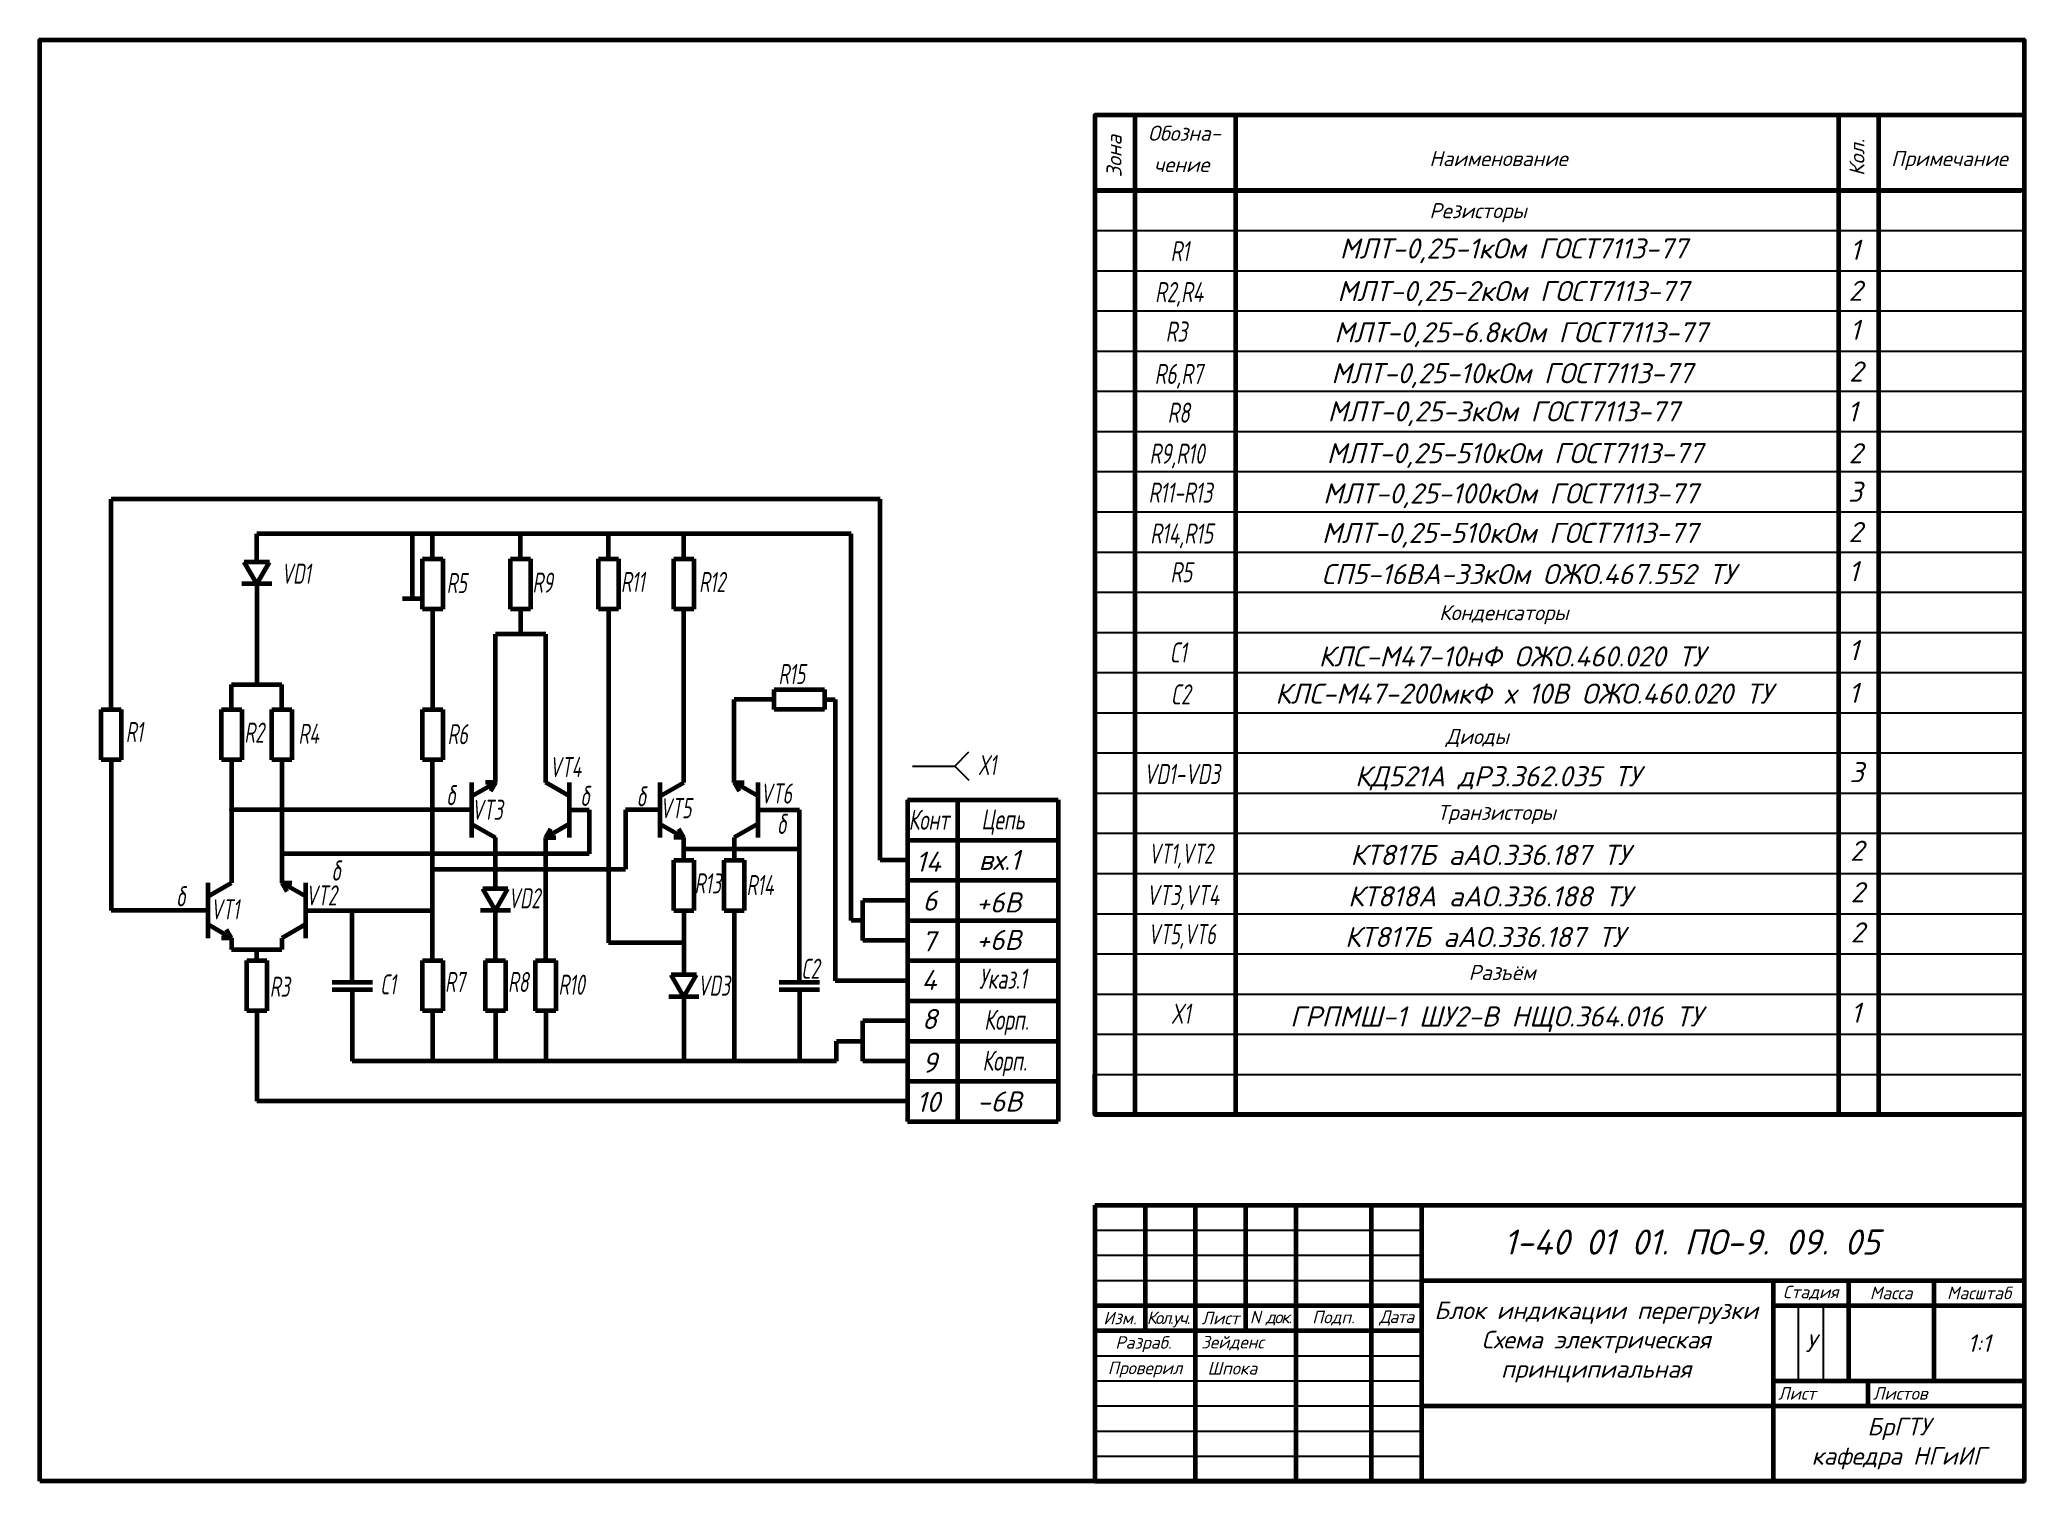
# Model space of a CAD drawing. Header units: millimetres. Extents: x -42603 to -42208, y 32006 to 32293.
import ezdxf

# ---------------------------------------------------------------- set-up
doc = ezdxf.new("R2010")
doc.units = ezdxf.units.MM
doc.header["$LTSCALE"] = 0.5
doc.styles.add('GOST-2.304_Type-B', font='isocpeui.ttf', dxfattribs={"height": 4})
doc.styles.add('GOST-2.304_Type-B_italic', font='isocpeui.ttf', dxfattribs={"height": 4})
doc.styles.add('GOST-2.304_Type-B_shrink', font='isocpeui.ttf', dxfattribs={"width": 0.65, "height": 4})
doc.styles.add('style3', font='isocpeur.ttf', dxfattribs={"width": 0.8, "oblique": 15})

msp = doc.modelspace()

# ---------------------------------------------------------------- linework, layer by layer
for p, q in [((-42208.47, 32293.08), (-42393.47, 32293.08)), ((-42421.34, 32148.46), (-42418.51, 32151.28)), ((-42429.77, 32148.46), (-42421.34, 32148.46)), ((-42421.34, 32148.46), (-42418.51, 32145.63)), ((-42560.26, 32111.98), (-42560.26, 32111.98))]:
    msp.add_line(p, q)
at = {"lineweight": 60}
for p, q in [((-42436.19, 32201.58), (-42589.26, 32201.58)), ((-42589.26, 32159.73), (-42589.26, 32201.58)), ((-42436.19, 32129.73), (-42436.19, 32201.58)), ((-42441.97, 32194.73), (-42560.26, 32194.73)), ((-42560.26, 32189.06), (-42560.26, 32194.73)), ((-42529.26, 32181.73), (-42529.26, 32194.73)), ((-42525.26, 32189.73), (-42525.26, 32194.73)), ((-42507.76, 32189.73), (-42507.76, 32194.73)), ((-42490.26, 32189.73), (-42490.26, 32194.73)), ((-42475.26, 32189.73), (-42475.26, 32194.73)), ((-42441.97, 32117.73), (-42441.97, 32194.73)), ((-42560.26, 32184.73), (-42562.76, 32189.06)), ((-42557.76, 32189.06), (-42562.76, 32189.06)), ((-42560.26, 32184.73), (-42557.76, 32189.06)), ((-42527.26, 32179.73), (-42527.26, 32189.73)), ((-42527.26, 32189.73), (-42523.26, 32189.73)), ((-42523.26, 32189.73), (-42523.26, 32179.73)), ((-42523.26, 32189.73), (-42523.26, 32187.73)), ((-42509.76, 32179.73), (-42509.76, 32189.73)), ((-42509.76, 32189.73), (-42505.76, 32189.73)), ((-42505.76, 32189.73), (-42505.76, 32179.73)), ((-42492.26, 32179.73), (-42492.26, 32189.73)), ((-42492.26, 32189.73), (-42488.26, 32189.73)), ((-42488.26, 32189.73), (-42488.26, 32179.73)), ((-42477.26, 32179.73), (-42477.26, 32189.73)), ((-42477.26, 32189.73), (-42473.26, 32189.73)), ((-42473.26, 32189.73), (-42473.26, 32179.73)), ((-42557.26, 32184.73), (-42563.26, 32184.73)), ((-42560.26, 32184.73), (-42560.26, 32164.73)), ((-42527.26, 32181.73), (-42531.26, 32181.73)), ((-42523.26, 32179.73), (-42527.26, 32179.73)), ((-42525.26, 32179.73), (-42525.26, 32159.73)), ((-42505.76, 32179.73), (-42509.76, 32179.73)), ((-42507.76, 32179.73), (-42507.76, 32174.73)), ((-42488.26, 32179.73), (-42492.26, 32179.73)), ((-42490.26, 32179.73), (-42490.26, 32113.31)), ((-42473.26, 32179.73), (-42477.26, 32179.73)), ((-42475.26, 32145.23), (-42475.26, 32179.73)), ((-42512.76, 32145.23), (-42512.76, 32174.73)), ((-42502.76, 32174.73), (-42512.76, 32174.73)), ((-42502.76, 32145.23), (-42502.76, 32174.73)), ((-42565.26, 32159.73), (-42565.26, 32164.73)), ((-42565.26, 32164.73), (-42555.26, 32164.73)), ((-42555.26, 32159.73), (-42555.26, 32164.73)), ((-42465.26, 32145.23), (-42465.26, 32161.73)), ((-42457.26, 32161.73), (-42465.26, 32161.73)), ((-42457.26, 32159.73), (-42457.26, 32163.73)), ((-42457.26, 32163.73), (-42447.26, 32163.73)), ((-42447.26, 32163.73), (-42447.26, 32159.73)), ((-42447.26, 32161.73), (-42445.13, 32161.73)), ((-42445.13, 32161.73), (-42445.13, 32105.73)), ((-42591.26, 32149.73), (-42591.26, 32159.73)), ((-42591.26, 32159.73), (-42587.26, 32159.73)), ((-42587.26, 32159.73), (-42587.26, 32149.73)), ((-42567.26, 32149.73), (-42567.26, 32159.73)), ((-42567.26, 32159.73), (-42563.26, 32159.73)), ((-42563.26, 32159.73), (-42563.26, 32149.73)), ((-42557.26, 32149.73), (-42557.26, 32159.73)), ((-42557.26, 32159.73), (-42553.26, 32159.73)), ((-42553.26, 32159.73), (-42553.26, 32149.73)), ((-42527.26, 32149.73), (-42527.26, 32159.73)), ((-42527.26, 32159.73), (-42523.26, 32159.73)), ((-42523.26, 32159.73), (-42523.26, 32149.73)), ((-42447.26, 32159.73), (-42457.26, 32159.73)), ((-42587.26, 32149.73), (-42591.26, 32149.73)), ((-42589.26, 32149.73), (-42589.26, 32119.73)), ((-42563.26, 32149.73), (-42567.26, 32149.73)), ((-42565.26, 32149.73), (-42565.26, 32125.23)), ((-42553.26, 32149.73), (-42557.26, 32149.73)), ((-42555.26, 32149.73), (-42555.26, 32125.23)), ((-42555.26, 32149.73), (-42555.26, 32139.73)), ((-42523.26, 32149.73), (-42527.26, 32149.73)), ((-42525.26, 32109.73), (-42525.26, 32149.73)), ((-42517.52, 32145.23), (-42517.52, 32134.23)), ((-42517.52, 32142.48), (-42512.76, 32145.23)), ((-42512.76, 32145.23), (-42514.76, 32145.23)), ((-42512.76, 32145.23), (-42513.76, 32143.5)), ((-42498, 32142.48), (-42502.76, 32145.23)), ((-42498, 32134.23), (-42498, 32145.23)), ((-42480.02, 32145.23), (-42480.02, 32134.23)), ((-42480.02, 32142.48), (-42475.26, 32145.23)), ((-42460.5, 32142.48), (-42465.26, 32145.23)), ((-42465.26, 32145.23), (-42464.26, 32143.5)), ((-42465.26, 32145.23), (-42463.26, 32145.23)), ((-42460.5, 32134.23), (-42460.5, 32145.23)), ((-42430.77, 32141.73), (-42420.77, 32141.73)), ((-42430.77, 32141.73), (-42430.77, 32133.73)), ((-42420.77, 32141.73), (-42400.77, 32141.73)), ((-42420.77, 32141.73), (-42420.77, 32133.73)), ((-42400.79, 32141.73), (-42400.79, 32133.73)), ((-42517.52, 32139.73), (-42565.26, 32139.73)), ((-42498, 32139.73), (-42494.12, 32139.73)), ((-42494.12, 32139.73), (-42494.12, 32130.99)), ((-42480.02, 32139.73), (-42486.86, 32139.73)), ((-42486.86, 32139.73), (-42486.86, 32127.96)), ((-42460.5, 32139.73), (-42452.26, 32139.73)), ((-42452.26, 32105.48), (-42452.26, 32139.73)), ((-42517.52, 32136.98), (-42512.76, 32134.23)), ((-42512.76, 32124.06), (-42512.76, 32134.23)), ((-42498, 32136.98), (-42502.76, 32134.23)), ((-42502.76, 32134.23), (-42501.76, 32135.96)), ((-42502.76, 32109.73), (-42502.76, 32134.23)), ((-42502.76, 32134.23), (-42500.76, 32134.23)), ((-42480.02, 32136.98), (-42475.26, 32134.23)), ((-42475.26, 32134.23), (-42477.26, 32134.23)), ((-42475.26, 32134.23), (-42476.26, 32135.96)), ((-42475.26, 32129.73), (-42475.26, 32134.23)), ((-42460.5, 32136.98), (-42465.26, 32134.23)), ((-42465.26, 32134.23), (-42465.26, 32129.73)), ((-42430.77, 32133.73), (-42400.79, 32133.73)), ((-42430.77, 32133.73), (-42420.77, 32133.73)), ((-42430.77, 32133.73), (-42430.77, 32125.73)), ((-42420.77, 32133.73), (-42400.77, 32133.73)), ((-42420.77, 32133.73), (-42420.77, 32125.73)), ((-42400.79, 32133.73), (-42400.79, 32125.73)), ((-42494.12, 32130.99), (-42555.26, 32130.99)), ((-42477.26, 32119.73), (-42477.26, 32129.73)), ((-42477.26, 32129.73), (-42473.26, 32129.73)), ((-42475.26, 32131.98), (-42452.26, 32131.98)), ((-42473.26, 32129.73), (-42473.26, 32119.73)), ((-42467.26, 32119.73), (-42467.26, 32129.73)), ((-42467.26, 32129.73), (-42463.26, 32129.73)), ((-42463.26, 32129.73), (-42463.26, 32119.73)), ((-42430.77, 32129.73), (-42436.19, 32129.73)), ((-42525.26, 32127.96), (-42486.86, 32127.96)), ((-42430.77, 32125.73), (-42400.79, 32125.73)), ((-42430.77, 32125.73), (-42420.77, 32125.73)), ((-42430.77, 32125.73), (-42430.77, 32117.73)), ((-42420.77, 32125.73), (-42400.77, 32125.73)), ((-42420.77, 32125.73), (-42420.77, 32117.73)), ((-42400.79, 32125.73), (-42400.79, 32117.73)), ((-42570.02, 32125.23), (-42570.02, 32114.23)), ((-42570.02, 32122.48), (-42565.26, 32125.23)), ((-42550.5, 32122.48), (-42555.26, 32125.23)), ((-42555.26, 32125.23), (-42554.26, 32123.5)), ((-42555.26, 32125.23), (-42553.26, 32125.23)), ((-42550.5, 32114.23), (-42550.5, 32125.23)), ((-42512.76, 32119.73), (-42515.26, 32124.06)), ((-42510.26, 32124.06), (-42515.26, 32124.06)), ((-42512.76, 32119.73), (-42510.26, 32124.06)), ((-42430.77, 32121.73), (-42439.64, 32121.73)), ((-42439.64, 32113.73), (-42439.64, 32121.73)), ((-42570.02, 32119.73), (-42589.26, 32119.73)), ((-42550.5, 32119.73), (-42525.26, 32119.73)), ((-42541.26, 32105.48), (-42541.26, 32119.73)), ((-42509.76, 32119.73), (-42515.76, 32119.73)), ((-42512.76, 32109.73), (-42512.76, 32119.73)), ((-42477.26, 32119.73), (-42473.26, 32119.73)), ((-42475.26, 32119.73), (-42475.26, 32106.89)), ((-42467.26, 32119.73), (-42463.26, 32119.73)), ((-42465.26, 32119.73), (-42465.26, 32089.73)), ((-42439.64, 32117.73), (-42441.97, 32117.73)), ((-42430.77, 32117.73), (-42400.79, 32117.73)), ((-42430.77, 32117.73), (-42420.77, 32117.73)), ((-42430.77, 32117.73), (-42430.77, 32109.73)), ((-42420.77, 32117.73), (-42400.77, 32117.73)), ((-42420.77, 32117.73), (-42420.77, 32109.73)), ((-42400.79, 32117.73), (-42400.79, 32109.73)), ((-42570.02, 32116.98), (-42565.26, 32114.23)), ((-42565.26, 32114.23), (-42567.26, 32114.23)), ((-42565.26, 32114.23), (-42566.26, 32115.96)), ((-42565.26, 32114.23), (-42565.26, 32111.98)), ((-42550.5, 32116.98), (-42555.26, 32114.23)), ((-42555.26, 32114.23), (-42555.26, 32111.98)), ((-42430.77, 32113.73), (-42439.64, 32113.73)), ((-42208.47, 32116.08), (-42208.47, 32061.08)), ((-42565.26, 32111.98), (-42555.26, 32111.98)), ((-42562.26, 32099.73), (-42562.26, 32109.73)), ((-42562.26, 32109.73), (-42558.26, 32109.73)), ((-42560.26, 32109.73), (-42560.26, 32111.98)), ((-42558.26, 32109.73), (-42558.26, 32099.73)), ((-42527.26, 32099.73), (-42527.26, 32109.73)), ((-42527.26, 32109.73), (-42523.26, 32109.73)), ((-42523.26, 32109.73), (-42523.26, 32099.73)), ((-42514.76, 32099.73), (-42514.76, 32109.73)), ((-42514.76, 32109.73), (-42510.76, 32109.73)), ((-42510.76, 32109.73), (-42510.76, 32099.73)), ((-42504.76, 32099.73), (-42504.76, 32109.73)), ((-42504.76, 32109.73), (-42500.76, 32109.73)), ((-42500.76, 32109.73), (-42500.76, 32099.73)), ((-42475.26, 32113.31), (-42490.26, 32113.31)), ((-42430.77, 32109.73), (-42400.79, 32109.73)), ((-42430.77, 32109.73), (-42420.77, 32109.73)), ((-42430.77, 32109.73), (-42430.77, 32101.73)), ((-42420.77, 32109.73), (-42400.77, 32109.73)), ((-42420.77, 32109.73), (-42420.77, 32101.73)), ((-42400.79, 32109.73), (-42400.79, 32101.73)), ((-42475.26, 32102.56), (-42477.76, 32106.89)), ((-42472.76, 32106.89), (-42477.76, 32106.89)), ((-42475.26, 32102.56), (-42472.76, 32106.89)), ((-42430.77, 32105.73), (-42445.13, 32105.73)), ((-42545.26, 32105.48), (-42537.26, 32105.48)), ((-42545.26, 32103.98), (-42537.26, 32103.98)), ((-42541.26, 32103.98), (-42541.26, 32089.73)), ((-42472.26, 32102.56), (-42478.26, 32102.56)), ((-42475.26, 32102.56), (-42475.26, 32089.73)), ((-42456.26, 32105.48), (-42448.26, 32105.48)), ((-42456.26, 32103.98), (-42448.26, 32103.98)), ((-42452.26, 32103.98), (-42452.26, 32089.73)), ((-42430.77, 32101.73), (-42400.79, 32101.73)), ((-42430.77, 32101.73), (-42420.77, 32101.73)), ((-42430.77, 32101.73), (-42430.77, 32093.73)), ((-42420.77, 32101.73), (-42400.77, 32101.73)), ((-42420.77, 32101.73), (-42420.77, 32093.73)), ((-42400.79, 32101.73), (-42400.79, 32093.73)), ((-42558.26, 32099.73), (-42562.26, 32099.73)), ((-42560.26, 32099.73), (-42560.26, 32081.73)), ((-42523.26, 32099.73), (-42527.26, 32099.73)), ((-42525.26, 32099.73), (-42525.26, 32089.73)), ((-42510.76, 32099.73), (-42514.76, 32099.73)), ((-42512.76, 32099.73), (-42512.76, 32089.73)), ((-42500.76, 32099.73), (-42504.76, 32099.73)), ((-42502.76, 32099.73), (-42502.76, 32089.73)), ((-42430.77, 32097.73), (-42439.64, 32097.73)), ((-42439.64, 32089.73), (-42439.64, 32097.73)), ((-42444.85, 32089.73), (-42444.85, 32093.73)), ((-42444.85, 32093.73), (-42439.64, 32093.73)), ((-42430.77, 32093.73), (-42400.79, 32093.73)), ((-42430.77, 32093.73), (-42420.77, 32093.73)), ((-42430.77, 32093.73), (-42430.77, 32085.73)), ((-42420.77, 32093.73), (-42400.77, 32093.73)), ((-42420.77, 32093.73), (-42420.77, 32085.73)), ((-42400.79, 32093.73), (-42400.79, 32085.73)), ((-42444.85, 32089.73), (-42541.26, 32089.73)), ((-42430.77, 32089.73), (-42439.64, 32089.73)), ((-42430.77, 32085.73), (-42400.79, 32085.73)), ((-42430.77, 32085.73), (-42420.77, 32085.73)), ((-42430.77, 32085.73), (-42430.77, 32077.73)), ((-42420.77, 32085.73), (-42400.77, 32085.73)), ((-42420.77, 32085.73), (-42420.77, 32077.73)), ((-42400.79, 32085.73), (-42400.79, 32077.73)), ((-42430.77, 32081.73), (-42560.26, 32081.73)), ((-42430.77, 32077.73), (-42400.79, 32077.73)), ((-42393.47, 32061.08), (-42208.47, 32061.08))]:
    msp.add_line(p, q, dxfattribs=at)
at = {"lineweight": 158}
for p, q in [((-42529.26, 32194.73), (-42529.26, 32194.73)), ((-42525.26, 32194.73), (-42525.26, 32194.73)), ((-42507.76, 32194.73), (-42507.76, 32194.73)), ((-42490.26, 32194.73), (-42490.26, 32194.73)), ((-42475.26, 32194.73), (-42475.26, 32194.73)), ((-42507.76, 32174.73), (-42507.76, 32174.73)), ((-42560.26, 32164.73), (-42560.26, 32164.73)), ((-42565.26, 32139.73), (-42565.26, 32139.73)), ((-42555.26, 32130.99), (-42555.26, 32130.99)), ((-42475.26, 32131.98), (-42475.26, 32131.98)), ((-42452.26, 32131.98), (-42452.26, 32131.98)), ((-42525.26, 32127.96), (-42525.26, 32127.96)), ((-42541.26, 32119.73), (-42541.26, 32119.73)), ((-42560.26, 32111.98), (-42560.26, 32111.98)), ((-42475.26, 32113.31), (-42475.26, 32113.31)), ((-42525.26, 32089.73), (-42525.26, 32089.73)), ((-42512.76, 32089.73), (-42512.76, 32089.73)), ((-42502.76, 32089.73), (-42502.76, 32089.73)), ((-42475.26, 32089.73), (-42475.26, 32089.73)), ((-42465.26, 32089.73), (-42465.26, 32089.73)), ((-42452.26, 32089.73), (-42452.26, 32089.73))]:
    msp.add_line(p, q, dxfattribs=at)
at = {"linetype": 'Continuous'}
for p, q in [((-42208.55, 32079.11), (-42208.55, 32068.92)), ((-42393.47, 32056.08), (-42328.47, 32056.08)), ((-42393.47, 32051.08), (-42328.47, 32051.08)), ((-42393.47, 32046.08), (-42328.47, 32046.08)), ((-42253.47, 32041.08), (-42253.47, 32026.08)), ((-42248.47, 32041.08), (-42248.47, 32026.08)), ((-42393.47, 32031.08), (-42328.47, 32031.08)), ((-42393.47, 32026.08), (-42328.47, 32026.08)), ((-42393.47, 32021.08), (-42328.47, 32021.08)), ((-42393.47, 32016.08), (-42328.47, 32016.08)), ((-42393.47, 32011.08), (-42328.47, 32011.08))]:
    msp.add_line(p, q, dxfattribs=at)
at = {"linetype": 'Continuous', "lineweight": 60}
for p, q in [((-42393.47, 32061.08), (-42208.47, 32061.08)), ((-42393.47, 32061.08), (-42393.47, 32006.08)), ((-42383.47, 32061.08), (-42383.47, 32036.08)), ((-42373.47, 32061.08), (-42373.47, 32006.08)), ((-42363.47, 32061.08), (-42363.47, 32036.08)), ((-42353.47, 32061.08), (-42353.47, 32006.08)), ((-42338.47, 32061.08), (-42338.47, 32006.08)), ((-42328.47, 32061.08), (-42328.47, 32006.08)), ((-42208.47, 32061.08), (-42208.47, 32006.08)), ((-42328.47, 32046.08), (-42208.47, 32046.08)), ((-42258.47, 32046.08), (-42258.47, 32006.08)), ((-42243.47, 32046.08), (-42243.47, 32026.08)), ((-42226.47, 32046.08), (-42226.47, 32026.08)), ((-42393.47, 32041.08), (-42328.47, 32041.08)), ((-42258.47, 32041.08), (-42208.47, 32041.08)), ((-42393.47, 32036.08), (-42328.47, 32036.08)), ((-42258.47, 32026.08), (-42208.47, 32026.08)), ((-42239.6, 32026.08), (-42239.6, 32021.08)), ((-42328.47, 32021.08), (-42208.47, 32021.08)), ((-42393.47, 32006.08), (-42208.47, 32006.08))]:
    msp.add_line(p, q, dxfattribs=at)
at = {"lineweight": 60}
for points in [[(-42603.47, 32006.08), (-42603.47, 32293.08), (-42208.47, 32293.08), (-42208.47, 32006.08), (-42603.47, 32006.08)], [(-42208.47, 32278.08), (-42393.47, 32278.08), (-42393.47, 32079.08)], [(-42393.47, 32278.08), (-42393.47, 32087.08)], [(-42385.47, 32278.08), (-42385.47, 32079.08)], [(-42365.47, 32278.08), (-42365.47, 32079.08)], [(-42245.47, 32278.08), (-42245.47, 32079.08)], [(-42237.47, 32278.08), (-42237.47, 32079.08)], [(-42208.47, 32263.08), (-42393.47, 32263.08)], [(-42393.47, 32263.08), (-42209.19, 32263.08)], [(-42208.47, 32079.08), (-42393.47, 32079.08), (-42393.47, 32087.08)], [(-42393.47, 32079.08), (-42209.19, 32079.08)]]:
    msp.add_lwpolyline(points, dxfattribs=at)
at = {"linetype": 'Continuous'}
for points in [[(-42393.47, 32278.08), (-42209.19, 32278.08)], [(-42393.47, 32255.08), (-42208.47, 32255.08)], [(-42393.47, 32247.08), (-42208.47, 32247.08)], [(-42393.47, 32239.08), (-42208.47, 32239.08)], [(-42393.47, 32231.08), (-42208.47, 32231.08)], [(-42393.47, 32223.08), (-42208.47, 32223.08)], [(-42393.47, 32215.08), (-42208.47, 32215.08)], [(-42393.47, 32207.08), (-42208.47, 32207.08)], [(-42393.47, 32199.08), (-42208.47, 32199.08)], [(-42393.47, 32191.08), (-42208.47, 32191.08)], [(-42393.47, 32183.08), (-42208.47, 32183.08)], [(-42393.47, 32175.08), (-42208.47, 32175.08)], [(-42393.47, 32167.08), (-42208.47, 32167.08)], [(-42393.47, 32159.08), (-42208.47, 32159.08)], [(-42393.47, 32151.08), (-42208.47, 32151.08)], [(-42393.47, 32143.08), (-42208.47, 32143.08)], [(-42393.47, 32135.08), (-42208.47, 32135.08)], [(-42393.47, 32127.08), (-42208.47, 32127.08)], [(-42393.47, 32119.08), (-42208.47, 32119.08)], [(-42393.47, 32111.08), (-42208.47, 32111.08)], [(-42393.47, 32103.08), (-42208.47, 32103.08)], [(-42393.47, 32095.08), (-42208.47, 32095.08)], [(-42393.47, 32087.08), (-42209.19, 32087.08)]]:
    msp.add_lwpolyline(points, dxfattribs=at)
at = {"lineweight": 60}
msp.add_point((-42565.26, 32139.73), dxfattribs=at)
msp.add_point((-42565.26, 32139.73), dxfattribs=at)
for p in [(-42541.26, 32119.73), (-42560.26, 32111.98), (-42560.26, 32111.98), (-42560.26, 32111.98), (-42560.26, 32111.98)]:
    msp.add_point(p)

# ---------------------------------------------------------------- texts
at = {"linetype": 'Continuous', "style": 'style3', "oblique": 15}
for s, p in [('Обозна-', (-42382.88, 32272.96)), ('чение', (-42381.69, 32266.73)), ('Наименование', (-42326.88, 32267.91)), ('Примечание', (-42234.98, 32267.91)), ('Резисторы', (-42326.88, 32257.53)), ('Конденсаторы', (-42324.94, 32177.51)), ('Диоды', (-42323.62, 32152.85)), ('Транзисторы', (-42325.3, 32137.74)), ('Разъём', (-42319.07, 32105.87))]:
    msp.add_text(s, height=3, dxfattribs=at).set_placement(p)
for s, p in [('Зона', (-42388.14, 32265.65)), ('Кол.', (-42240.28, 32265.94))]:
    msp.add_text(s, height=3, rotation=90, dxfattribs=at).set_placement(p)
at = {"linetype": 'Continuous', "style": 'GOST-2.304_Type-B_shrink'}
for s, width, p in [('R1', 0.7, (-42378.4, 32248.97)), ('R2,R4', 0.7, (-42381.48, 32240.82)), ('R3', 0.7, (-42379.38, 32232.96)), ('R6,R7', 0.7, (-42381.56, 32224.54)), ('R8', 0.7, (-42378.99, 32216.82)), ('R9,R10', 0.7, (-42382.59, 32208.67)), ('R11-R13', 0.7, (-42382.79, 32200.9)), ('R14,R15', 0.7, (-42382.45, 32192.76)), ('R5', 0.7, (-42378.42, 32185.06)), ('C1', 0.7, (-42378.58, 32169.08)), ('C2', 0.7, (-42378.35, 32160.73)), ('VD1-VD3', 0.7, (-42383.73, 32144.88)), ('VT1,VT2', 0.65, (-42382.72, 32129.02)), ('VT3,VT4', 0.7, (-42383.2, 32120.77)), ('VT5,VT6', 0.65, (-42382.84, 32113)), ('X1', 0.7, (-42378.32, 32097.17))]:
    msp.add_text(s, height=4, dxfattribs=dict(at, width=width)).set_placement(p)
at = {"linetype": 'Continuous', "style": 'GOST-2.304_Type-B_italic'}
for s, p in [('МЛТ-0,25-1кОм ГОСТ7113-77', (-42344.72, 32249.51)), ('1', (-42243.16, 32249.25)), ('МЛТ-0,25-2кОм ГОСТ7113-77', (-42345.18, 32241.03)), ('2', (-42243.44, 32241.09)), ('МЛТ-0,25-6.8кОм ГОСТ7113-77', (-42345.82, 32232.83)), ('1', (-42243.2, 32233.32)), ('МЛТ-0,25-10кОм ГОСТ7113-77', (-42346.4, 32224.68)), ('2', (-42243.32, 32225.02)), ('МЛТ-0,25-3кОм ГОСТ7113-77', (-42347.11, 32217.08)), ('1', (-42243.67, 32217.05)), ('МЛТ-0,25-510кОм ГОСТ7113-77', (-42347.3, 32208.76)), ('2', (-42243.44, 32208.75)), ('МЛТ-0,25-100кОм ГОСТ7113-77', (-42348.03, 32200.74)), ('3', (-42243.55, 32201.09)), ('МЛТ-0,25-510кОм ГОСТ7113-77', (-42348.27, 32192.88)), ('2', (-42243.44, 32193.06)), ('СП5-16ВА-33кОм ОЖО.467.552 ТУ', (-42348.34, 32184.69)), ('1', (-42243.44, 32185.28)), ('1', (-42243.43, 32169.55)), ('КЛС-М47-10нФ ОЖО.460.020 ТУ', (-42348.92, 32168.3)), ('КЛС-М47-200мкФ х 10В ОЖО.460.020 ТУ', (-42357.55, 32160.89)), ('1', (-42243.43, 32161.06)), ('3', (-42243.24, 32145.26)), ('КД521А дР3.362.035 ТУ', (-42341.69, 32144.44)), ('2', (-42243.14, 32129.61)), ('КТ817Б аАО.336.187 ТУ', (-42342.59, 32128.78)), ('2', (-42243.02, 32121.36)), ('КТ818А аАО.336.188 ТУ', (-42343.07, 32120.53)), ('КТ817Б аАО.336.187 ТУ', (-42343.67, 32112.45)), ('2', (-42243.02, 32113.35)), ('ГРПМШ-1 ШУ2-В НЩО.364.016 ТУ', (-42354.61, 32096.62)), ('1', (-42243.01, 32097.37))]:
    msp.add_text(s, height=4, dxfattribs=at).set_placement(p)
at = {"style": 'GOST-2.304_Type-B_shrink'}
for s, width, p in [('VD1', 0.65, (-42555.39, 32184.77)), ('R5', 0.65, (-42522.48, 32182.9)), ('R9', 0.65, (-42505.4, 32182.99)), ('R11', 0.65, (-42487.8, 32183.13)), ('R12', 0.65, (-42472.23, 32183.11)), ('R15', 0.65, (-42456.43, 32164.79)), ('R1', 0.65, (-42586.35, 32153.25)), ('R2', 0.65, (-42562.75, 32153.12)), ('R4', 0.65, (-42551.98, 32152.89)), ('R6', 0.65, (-42522.29, 32152.82)), ('VT4', 0.65, (-42501.99, 32146.27)), ('X1', 0.65, (-42416.73, 32146.66)), ('δ', 0.65, (-42522.56, 32140.68)), ('VT3', 0.65, (-42517.52, 32137.77)), ('δ', 0.65, (-42495.87, 32140.54)), ('δ', 0.65, (-42484.65, 32140.45)), ('VT5', 0.65, (-42480.02, 32138.08)), ('VT6', 0.65, (-42460.01, 32141)), ('δ', 0.65, (-42456.73, 32134.96)), ('Конт', 0.7, (-42430.53, 32135.78)), ('Цепь', 0.7, (-42416.05, 32135.85)), ('δ', 0.65, (-42545.41, 32125.67)), ('R13', 0.65, (-42473.14, 32123.11)), ('R14', 0.65, (-42462.79, 32122.77)), ('δ', 0.65, (-42576.32, 32120.55)), ('VT1', 0.65, (-42569.44, 32117.95)), ('VT2', 0.65, (-42550.5, 32120.72)), ('VD2', 0.65, (-42510.21, 32120.15)), ('C2', 0.65, (-42451.91, 32106.12)), ('R3', 0.65, (-42557.68, 32102.54)), ('C1', 0.65, (-42535.72, 32103.02)), ('R7', 0.65, (-42522.81, 32103.48)), ('R8', 0.65, (-42510.27, 32103.48)), ('R10', 0.65, (-42500.23, 32102.93)), ('VD3', 0.65, (-42472.5, 32102.76)), ('Указ.1', 0.7, (-42416.5, 32104.13)), ('Корп.', 0.7, (-42415.49, 32095.96)), ('Корп.', 0.7, (-42415.85, 32087.81))]:
    msp.add_text(s, height=4, dxfattribs=dict(at, width=width)).set_placement(p)
at = {"style": 'GOST-2.304_Type-B_italic'}
for s, p in [('14', (-42429.12, 32127.43)), ('вх.1', (-42416.57, 32127.79)), ('6', (-42427.74, 32119.68)), ('+6В', (-42417.08, 32119.32)), ('7', (-42427.96, 32111.57)), ('+6В', (-42417.08, 32111.86)), ('4', (-42427.96, 32103.89)), ('8', (-42427.88, 32096.12)), ('9', (-42427.81, 32087.43)), ('10', (-42428.97, 32079.61)), ('-6В', (-42416.93, 32079.69))]:
    msp.add_text(s, height=4, dxfattribs=at).set_placement(p)
at = {"linetype": 'Continuous', "style": 'GOST-2.304_Type-B'}
for s, insert, char_height, width, attachment_point in [('1-40 01 01. ПО-9. 09. 05', (-42274.64, 32053.71), 5, 100.7852, 5), ('Стадия', (-42250.97, 32043.58), 2.5, 13, 5), ('Масса', (-42234.97, 32043.58), 2.5, 15, 5), ('Масштаб', (-42217.47, 32043.58), 2.5, 16, 5), ('Изм.', (-42388.47, 32038.58), 2.5, 8, 5), ('{\\T0.8;Кол.уч.}', (-42378.87, 32038.31), 2.5, 9, 5), ('Лист', (-42368.47, 32038.58), 2.5, 8, 5), ('{\\T0.8;N док.}', (-42358.47, 32038.58), 2.5, 9, 5), ('Подп.', (-42345.97, 32038.58), 2.5, 13, 5), ('{\\T0.9;Дата}', (-42333.47, 32038.58), 2.5, 8, 5), ('Блок индикации перегрузки\\PСхема электрическая \\Pпринципиальная', (-42293.69, 32033.81), 3.5, 61.571, 5), ('Разраб.', (-42383.8, 32033.38), 2.5, 18, 5), ('Зейденс', (-42366.09, 32033.58), 2.5, 18, 5), ('У', (-42250.97, 32033.58), 3.5, 3, 5), ('1:1', (-42217.47, 32033.58), 3.5, 16, 5), ('Проверил', (-42383.47, 32028.31), 2.5, 18, 5), ('Шпока', (-42366.09, 32028.58), 2.5, 18, 5), ('Лист', (-42257.47, 32023.58), 2.5, 16.8636, 4), ('Листов', (-42238.6, 32023.58), 2.5, 29.1364, 4), ('БрГТУ \\Pкафедра НГиИГ', (-42233.47, 32013.58), 3.5, 48, 5)]:
    msp.add_mtext(s, dxfattribs=dict(at, insert=insert, char_height=char_height, width=width, attachment_point=attachment_point))

doc.saveas('drawing.dxf')
